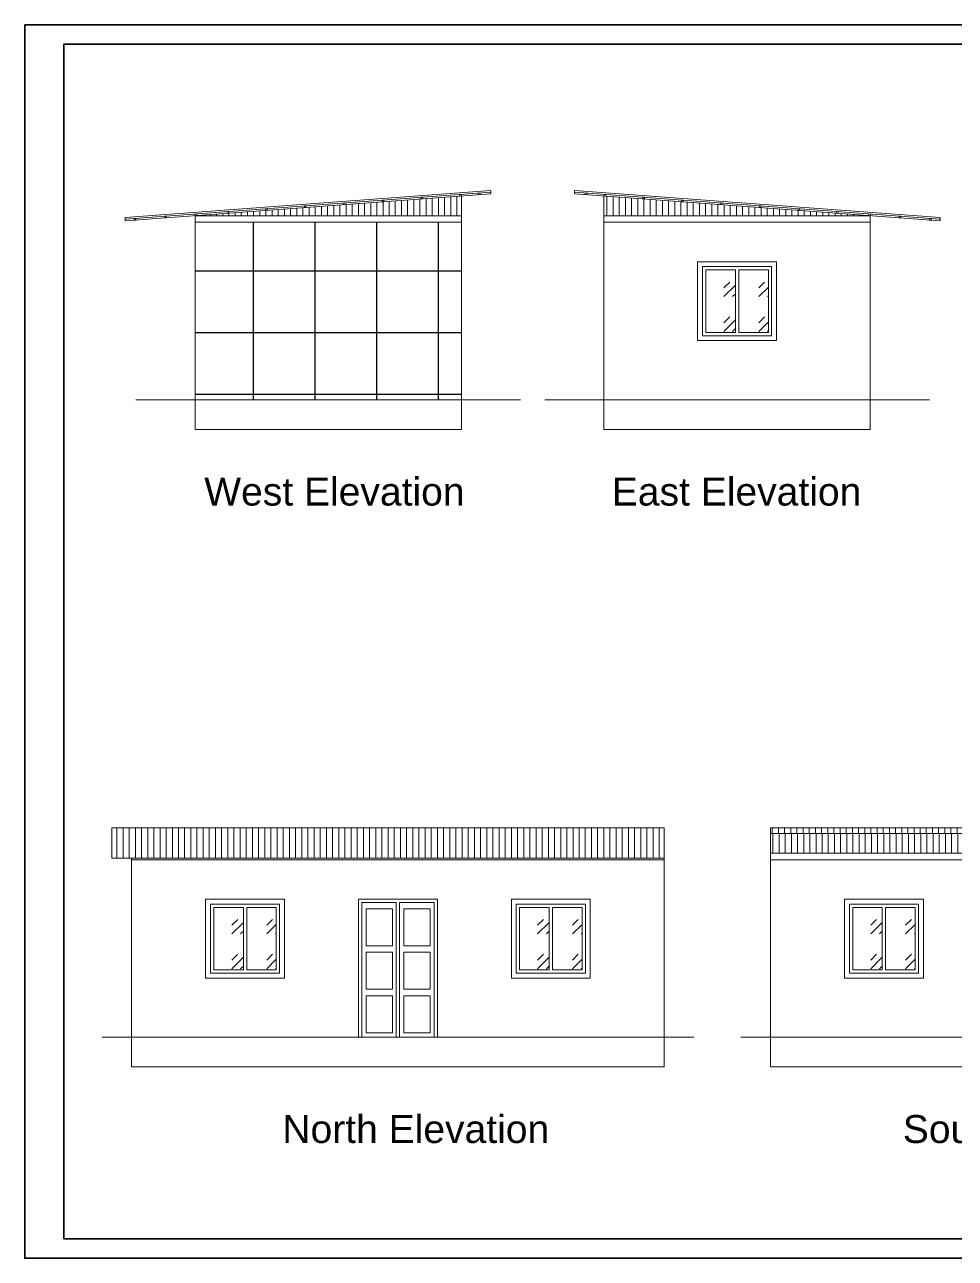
# Model space of a CAD drawing. Header units: inches. Extents: x 54699 to 80583, y -8431 to -3547.
# Drawn here: x 74997 to 75564, y -7188 to -6437 of the extents above; entities that cross this region are included whole.
import ezdxf

# ---------------------------------------------------------------- set-up
doc = ezdxf.new("R2010")
doc.units = ezdxf.units.IN
doc.header["$LTSCALE"] = 0.5
doc.header["$MEASUREMENT"] = 0
for name, color, linetype, lineweight in [('1', 7, 'Continuous', 25), ('door', 202, 'Continuous', 5), ('steps', 253, 'Continuous', 20)]:
    doc.layers.add(name, color=color, linetype=linetype, lineweight=lineweight)
doc.layers.add('Normal Wall', color=7, linetype='Continuous', lineweight=35, true_color=0xffaf89)
doc.styles.get("Standard").update_dxf_attribs({"font": 'arial.ttf'})
pattern_1 = [(45, (-287089.584, 24050.212), (21.21320344, 0), [12.5, -17.5]), (45, (-287084.28, 24050.212), (21.21320344, 0), [5, -25]), (45, (-287089.584, 24055.516), (21.21320344, 0), [5, -25])]
pattern_2 = [(45, (-287000.255, 23662.424), (21.21320344, 0), [12.5, -17.5]), (45, (-286994.952, 23662.424), (21.21320344, 0), [5, -25]), (45, (-287000.255, 23667.728), (21.21320344, 0), [5, -25])]
pattern_3 = [(45, (-287202.91, 23662.424), (21.21320344, 0), [12.5, -17.5]), (45, (-287197.607, 23662.424), (21.21320344, 0), [5, -25]), (45, (-287202.91, 23667.728), (21.21320344, 0), [5, -25])]
pattern_4 = [(45, (-287388.91, 23662.424), (21.21320344, 0), [12.5, -17.5]), (45, (-287383.607, 23662.424), (21.21320344, 0), [5, -25]), (45, (-287388.91, 23667.728), (21.21320344, 0), [5, -25])]

msp = doc.modelspace()

# ---------------------------------------------------------------- hatches: boundary and pattern name
at = {"layer": '1', "ltscale": 5}
h = msp.add_hatch(dxfattribs=at)
h.set_pattern_fill('ANSI37', color=256, scale=300, angle=45, style=0)
h.set_pattern_definition([(90, (-285950.797, 24050.212), (-37.5, 0), []), (180, (-285950.797, 24050.212), (-4e-15, -37.5), [])])
h.paths.add_polyline_path([(75263.12, -6557.66), (75101.12, -6557.66), (75101.12, -6665.66), (75263.12, -6665.66)])
at = {"layer": 'door', "ltscale": 0.5}
h = msp.add_hatch(dxfattribs=at)
h.set_pattern_fill('GOST_GLASS', color=256, scale=2.5)
h.set_pattern_definition(pattern_1)
h.paths.add_polyline_path([(75429.88, -6586.66), (75411.88, -6586.66), (75411.88, -6624.66), (75429.88, -6624.66)])
h = msp.add_hatch(dxfattribs=at)
h.set_pattern_fill('GOST_GLASS', color=256, scale=2.5)
h.set_pattern_definition(pattern_1)
h.paths.add_polyline_path([(75449.88, -6586.66), (75431.88, -6586.66), (75431.88, -6624.66), (75449.88, -6624.66)])
h = msp.add_hatch(dxfattribs=at)
h.set_pattern_fill('GOST_GLASS', color=256, scale=2.5)
h.set_pattern_definition(pattern_4)
h.paths.add_polyline_path([(75130.55, -6974.44), (75112.55, -6974.44), (75112.55, -7012.44), (75130.55, -7012.44)])
h = msp.add_hatch(dxfattribs=at)
h.set_pattern_fill('GOST_GLASS', color=256, scale=2.5)
h.set_pattern_definition(pattern_4)
h.paths.add_polyline_path([(75150.55, -6974.44), (75132.55, -6974.44), (75132.55, -7012.44), (75150.55, -7012.44)])
h = msp.add_hatch(dxfattribs=at)
h.set_pattern_fill('GOST_GLASS', color=256, scale=2.5)
h.set_pattern_definition(pattern_3)
h.paths.add_polyline_path([(75316.55, -6974.44), (75298.55, -6974.44), (75298.55, -7012.44), (75316.55, -7012.44)])
h = msp.add_hatch(dxfattribs=at)
h.set_pattern_fill('GOST_GLASS', color=256, scale=2.5)
h.set_pattern_definition(pattern_3)
h.paths.add_polyline_path([(75336.55, -6974.44), (75318.55, -6974.44), (75318.55, -7012.44), (75336.55, -7012.44)])
h = msp.add_hatch(dxfattribs=at)
h.set_pattern_fill('GOST_GLASS', color=256, scale=2.5)
h.set_pattern_definition(pattern_2)
h.paths.add_polyline_path([(75501.2, -7012.44), (75519.2, -7012.44), (75519.2, -6974.44), (75501.2, -6974.44)])
h = msp.add_hatch(dxfattribs=at)
h.set_pattern_fill('GOST_GLASS', color=256, scale=2.5)
h.set_pattern_definition(pattern_2)
h.paths.add_polyline_path([(75521.2, -7012.44), (75539.2, -7012.44), (75539.2, -6974.44), (75521.2, -6974.44)])
at = {"layer": 'steps', "ltscale": 0.3}
h = msp.add_hatch(dxfattribs=at)
h.set_pattern_fill('ANSI31', scale=30, angle=45)
h.set_pattern_definition([(90, (-285950.7973, 24050.2122), (-3.75, 0), [])])
h.paths.add_polyline_path([(75263.12, -6553.66), (75263.12, -6541.66), (75101.12, -6553.66)])
h = msp.add_hatch(dxfattribs=at)
h.set_pattern_fill('ANSI31', scale=30, angle=45)
h.set_pattern_definition([(90, (-285702.0387, 24050.2122), (-3.75, 0), [])])
h.paths.add_polyline_path([(75511.88, -6553.66), (75349.88, -6541.66), (75349.88, -6553.66)])
h = msp.add_hatch(dxfattribs=at)
h.set_pattern_fill('ANSI31', scale=30, angle=45)
h.set_pattern_definition([(90, (-286712.709, 23662.4243), (-3.75, 0), [])])
h.paths.add_polyline_path([(75050.55, -6926.1), (75050.55, -6944.6), (75386.55, -6944.6), (75386.55, -6926.1)])
h = msp.add_hatch(dxfattribs=at)
h.set_pattern_fill('ANSI31', scale=30, angle=45)
h.set_pattern_definition([(90, (-287000.2554, 23662.4243), (-3.75, 0), [])])
h.paths.add_polyline_path([(75775.2, -6926.1), (75451.2, -6926.1), (75451.2, -6929.44), (75775.2, -6929.44)])
at = {"layer": 'steps', "ltscale": 0.3, "transparency": 33554636}
h = msp.add_hatch(dxfattribs=at)
h.set_pattern_fill('ANSI31', scale=30, angle=45)
h.set_pattern_definition([(90, (-281607.376, 24841.3586), (-3.75, 0), [])])
h.paths.add_polyline_path([(75775.2, -6941.44), (75775.2, -6929.44), (75451.2, -6929.44), (75451.2, -6941.44)])

# ---------------------------------------------------------------- linework, layer by layer
at = {"layer": 'door', "ltscale": 0.5}
for p, q in [((75058.5, -6554.81), (75281.12, -6538.32)), ((75058.5, -6555.81), (75281.12, -6539.32)), ((75058.5, -6556.81), (75281.12, -6540.32)), ((75263.12, -6553.66), (75263.12, -6541.66)), ((75281.12, -6538.32), (75281.12, -6540.32)), ((75554.5, -6554.81), (75331.88, -6538.32)), ((75331.88, -6538.32), (75331.88, -6540.32)), ((75554.5, -6555.81), (75331.88, -6539.32)), ((75554.5, -6556.81), (75331.88, -6540.32)), ((75349.88, -6553.66), (75349.88, -6541.66)), ((75058.5, -6554.81), (75058.5, -6556.81)), ((75101.12, -6553.66), (75263.12, -6553.66)), ((75101.12, -6665.66), (75101.12, -6553.66)), ((75101.12, -6557.66), (75263.12, -6557.66)), ((75263.12, -6665.66), (75263.12, -6553.66)), ((75511.88, -6553.66), (75349.88, -6553.66)), ((75349.88, -6665.66), (75349.88, -6553.66)), ((75511.88, -6557.66), (75349.88, -6557.66)), ((75511.88, -6665.66), (75511.88, -6553.66)), ((75554.5, -6554.81), (75554.5, -6556.81)), ((75429.88, -6586.66), (75429.88, -6624.66)), ((75431.88, -6586.66), (75431.88, -6624.66)), ((75101.12, -6665.66), (75065.12, -6665.66)), ((75101.12, -6665.66), (75263.12, -6665.66)), ((75101.12, -6683.66), (75101.12, -6665.66)), ((75263.12, -6665.66), (75299.12, -6665.66)), ((75263.12, -6683.66), (75263.12, -6665.66)), ((75349.88, -6665.66), (75313.88, -6665.66)), ((75511.88, -6665.66), (75349.88, -6665.66)), ((75349.88, -6683.66), (75349.88, -6665.66)), ((75511.88, -6665.66), (75547.88, -6665.66)), ((75511.88, -6683.66), (75511.88, -6665.66)), ((75101.12, -6683.66), (75263.12, -6683.66)), ((75511.88, -6683.66), (75349.88, -6683.66)), ((75050.55, -6926.1), (75050.55, -6944.6)), ((75050.55, -6926.1), (75386.55, -6926.1)), ((75386.55, -6926.1), (75386.55, -6944.6)), ((75787.2, -6926.1), (75451.2, -6926.1)), ((75451.2, -6926.1), (75451.2, -6944.6)), ((75451.2, -6929.44), (75775.2, -6929.44)), ((75775.2, -6941.44), (75451.2, -6941.44)), ((75050.55, -6944.6), (75386.55, -6944.6)), ((75062.55, -7053.44), (75062.55, -6944.6)), ((75062.55, -6945.44), (75386.55, -6945.44)), ((75386.55, -7053.44), (75386.55, -6944.6)), ((75451.2, -7053.44), (75451.2, -6944.6)), ((75775.2, -6945.44), (75451.2, -6945.44)), ((75200.55, -6969.44), (75200.55, -7053.44)), ((75248.55, -6969.44), (75200.55, -6969.44)), ((75200.55, -6969.44), (75200.55, -7053.44)), ((75248.55, -6969.44), (75200.55, -6969.44)), ((75202.55, -6971.44), (75202.55, -7053.44)), ((75223.55, -6971.44), (75202.55, -6971.44)), ((75202.55, -6971.44), (75202.55, -7053.44)), ((75223.55, -6971.44), (75202.55, -6971.44)), ((75223.55, -7053.44), (75223.55, -6971.44)), ((75246.55, -6971.44), (75225.55, -6971.44)), ((75246.55, -6971.44), (75225.55, -6971.44)), ((75225.55, -7053.44), (75225.55, -6971.44)), ((75246.55, -7053.44), (75246.55, -6971.44)), ((75246.55, -7053.44), (75246.55, -6971.44)), ((75248.55, -7053.44), (75248.55, -6969.44)), ((75248.55, -7053.44), (75248.55, -6969.44)), ((75130.55, -6974.44), (75130.55, -7012.44)), ((75132.55, -6974.44), (75132.55, -7012.44)), ((75316.55, -6974.44), (75316.55, -7012.44)), ((75318.55, -6974.44), (75318.55, -7012.44)), ((75519.2, -6974.44), (75519.2, -7012.44)), ((75521.2, -6974.44), (75521.2, -7012.44)), ((75062.55, -7053.44), (75044.55, -7053.44)), ((75062.55, -7053.44), (75386.55, -7053.44)), ((75062.55, -7071.44), (75062.55, -7053.44)), ((75200.55, -7053.44), (75248.55, -7053.44)), ((75386.55, -7053.44), (75404.55, -7053.44)), ((75386.55, -7071.44), (75386.55, -7053.44)), ((75451.2, -7053.44), (75433.2, -7053.44)), ((75775.2, -7053.44), (75451.2, -7053.44)), ((75451.2, -7071.44), (75451.2, -7053.44)), ((75062.55, -7071.44), (75386.55, -7071.44)), ((75775.2, -7071.44), (75451.2, -7071.44))]:
    msp.add_line(p, q, dxfattribs=at)
for points in [[(75215.94, -6545.15), (75214.95, -6545.22), (75214.87, -6544.23), (75215.87, -6544.15)], [(75239.53, -6543.4), (75238.53, -6543.48), (75238.46, -6542.48), (75239.46, -6542.4)], [(75263.12, -6541.66), (75262.12, -6541.73), (75262.05, -6540.73), (75263.04, -6540.66)], [(75274.49, -6540.81), (75273.49, -6540.89), (75273.42, -6539.89), (75274.41, -6539.82)], [(75338.5, -6540.81), (75339.5, -6540.89), (75339.58, -6539.89), (75338.58, -6539.82)], [(75349.88, -6541.66), (75350.87, -6541.73), (75350.95, -6540.73), (75349.95, -6540.66)], [(75373.46, -6543.4), (75374.46, -6543.48), (75374.53, -6542.48), (75373.54, -6542.4)], [(75397.05, -6545.15), (75398.05, -6545.22), (75398.12, -6544.23), (75397.12, -6544.15)], [(75121.59, -6552.14), (75120.6, -6552.21), (75120.52, -6551.21), (75121.52, -6551.14)], [(75145.18, -6550.39), (75144.18, -6550.46), (75144.11, -6549.47), (75145.11, -6549.39)], [(75168.77, -6548.64), (75167.77, -6548.72), (75167.7, -6547.72), (75168.69, -6547.65)], [(75192.36, -6546.9), (75191.36, -6546.97), (75191.28, -6545.97), (75192.28, -6545.9)], [(75420.64, -6546.9), (75421.63, -6546.97), (75421.71, -6545.97), (75420.71, -6545.9)], [(75444.22, -6548.64), (75445.22, -6548.72), (75445.29, -6547.72), (75444.3, -6547.65)], [(75467.81, -6550.39), (75468.81, -6550.46), (75468.88, -6549.47), (75467.88, -6549.39)], [(75491.4, -6552.14), (75492.4, -6552.21), (75492.47, -6551.21), (75491.47, -6551.14)], [(75065.15, -6556.32), (75064.15, -6556.39), (75064.08, -6555.4), (75065.07, -6555.32)], [(75083.63, -6554.95), (75082.63, -6555.02), (75082.56, -6554.03), (75083.56, -6553.95)], [(75102.11, -6553.58), (75101.12, -6553.66), (75101.04, -6552.66), (75102.04, -6552.58)], [(75510.88, -6553.58), (75511.88, -6553.66), (75511.95, -6552.66), (75510.95, -6552.58)], [(75529.36, -6554.95), (75530.36, -6555.02), (75530.43, -6554.03), (75529.43, -6553.95)], [(75547.84, -6556.32), (75548.84, -6556.39), (75548.91, -6555.4), (75547.92, -6555.32)], [(75406.88, -6629.66), (75454.88, -6629.66), (75454.88, -6581.66), (75406.88, -6581.66)], [(75409.88, -6626.66), (75451.88, -6626.66), (75451.88, -6584.66), (75409.88, -6584.66)], [(75107.55, -7017.44), (75155.55, -7017.44), (75155.55, -6969.44), (75107.55, -6969.44)], [(75293.55, -7017.44), (75341.55, -7017.44), (75341.55, -6969.44), (75293.55, -6969.44)], [(75544.2, -7017.44), (75496.2, -7017.44), (75496.2, -6969.44), (75544.2, -6969.44)], [(75110.55, -7014.44), (75152.55, -7014.44), (75152.55, -6972.44), (75110.55, -6972.44)], [(75205.17, -6975.37), (75221.19, -6975.37), (75221.19, -6997.86), (75205.17, -6997.86)], [(75228.17, -6975.37), (75244.19, -6975.37), (75244.19, -6997.86), (75228.17, -6997.86)], [(75296.55, -7014.44), (75338.55, -7014.44), (75338.55, -6972.44), (75296.55, -6972.44)], [(75541.2, -7014.44), (75499.2, -7014.44), (75499.2, -6972.44), (75541.2, -6972.44)], [(75205.17, -7001.67), (75221.19, -7001.67), (75221.19, -7024.17), (75205.17, -7024.17)], [(75228.17, -7001.67), (75244.19, -7001.67), (75244.19, -7024.17), (75228.17, -7024.17)], [(75205.17, -7028.22), (75221.19, -7028.22), (75221.19, -7050.72), (75205.17, -7050.72)], [(75228.17, -7028.22), (75244.19, -7028.22), (75244.19, -7050.72), (75228.17, -7050.72)]]:
    msp.add_lwpolyline(points, close=True, dxfattribs=at)
for points in [[(75429.88, -6586.66), (75411.88, -6586.66), (75411.88, -6624.66), (75429.88, -6624.66)], [(75431.88, -6624.66), (75449.88, -6624.66), (75449.88, -6586.66), (75431.88, -6586.66)], [(75130.55, -6974.44), (75112.55, -6974.44), (75112.55, -7012.44), (75130.55, -7012.44)], [(75132.55, -7012.44), (75150.55, -7012.44), (75150.55, -6974.44), (75132.55, -6974.44)], [(75316.55, -6974.44), (75298.55, -6974.44), (75298.55, -7012.44), (75316.55, -7012.44)], [(75318.55, -7012.44), (75336.55, -7012.44), (75336.55, -6974.44), (75318.55, -6974.44)], [(75519.2, -7012.44), (75501.2, -7012.44), (75501.2, -6974.44), (75519.2, -6974.44)], [(75521.2, -6974.44), (75539.2, -6974.44), (75539.2, -7012.44), (75521.2, -7012.44)]]:
    msp.add_lwpolyline(points, dxfattribs=at)
at = {"layer": 'Normal Wall'}
for points in [[(74997.46, -6437.44), (76055.47, -6437.44), (76055.47, -7187.97), (74997.46, -7187.97)], [(74997.46, -6437.44), (76055.47, -6437.44), (76055.47, -7187.97), (74997.46, -7187.97)], [(76043.56, -6449.35), (75021.27, -6449.35), (75021.27, -7176.06), (76043.56, -7176.06)], [(76043.56, -6449.35), (75021.27, -6449.35), (75021.27, -7176.06), (76043.56, -7176.06)]]:
    msp.add_lwpolyline(points, close=True, dxfattribs=at)

# ---------------------------------------------------------------- texts
at = {"color": 7, "linetype": 'ByBlock', "lineweight": 5, "char_height": 6, "width": 232.9624, "attachment_point": 5}
for s, insert in [('{\\fArial CE|b0|i0|c238|p34;\\P\\fArial CE|b0|i0|c0|p34;\\H2.8333x;West Elevation}', (75185.88, -6716.63)), ('{\\fArial CE|b0|i0|c238|p34;\\P\\fArial CE|b0|i0|c0|p34;\\H2.8333x;East Elevation}', (75430.55, -6716.63)), ('{\\fArial CE|b0|i0|c238|p34;\\P\\fArial CE|b0|i0|c0|p34;\\H2.8333x;North Elevation}', (75235.4, -7104.42)), ('{\\fArial CE|b0|i0|c238|p34;\\P\\fArial CE|b0|i0|c0|p34;\\H2.8333x;South Elevation}', (75614.86, -7104.42))]:
    msp.add_mtext(s, dxfattribs=dict(at, insert=insert))

doc.saveas('drawing.dxf')
